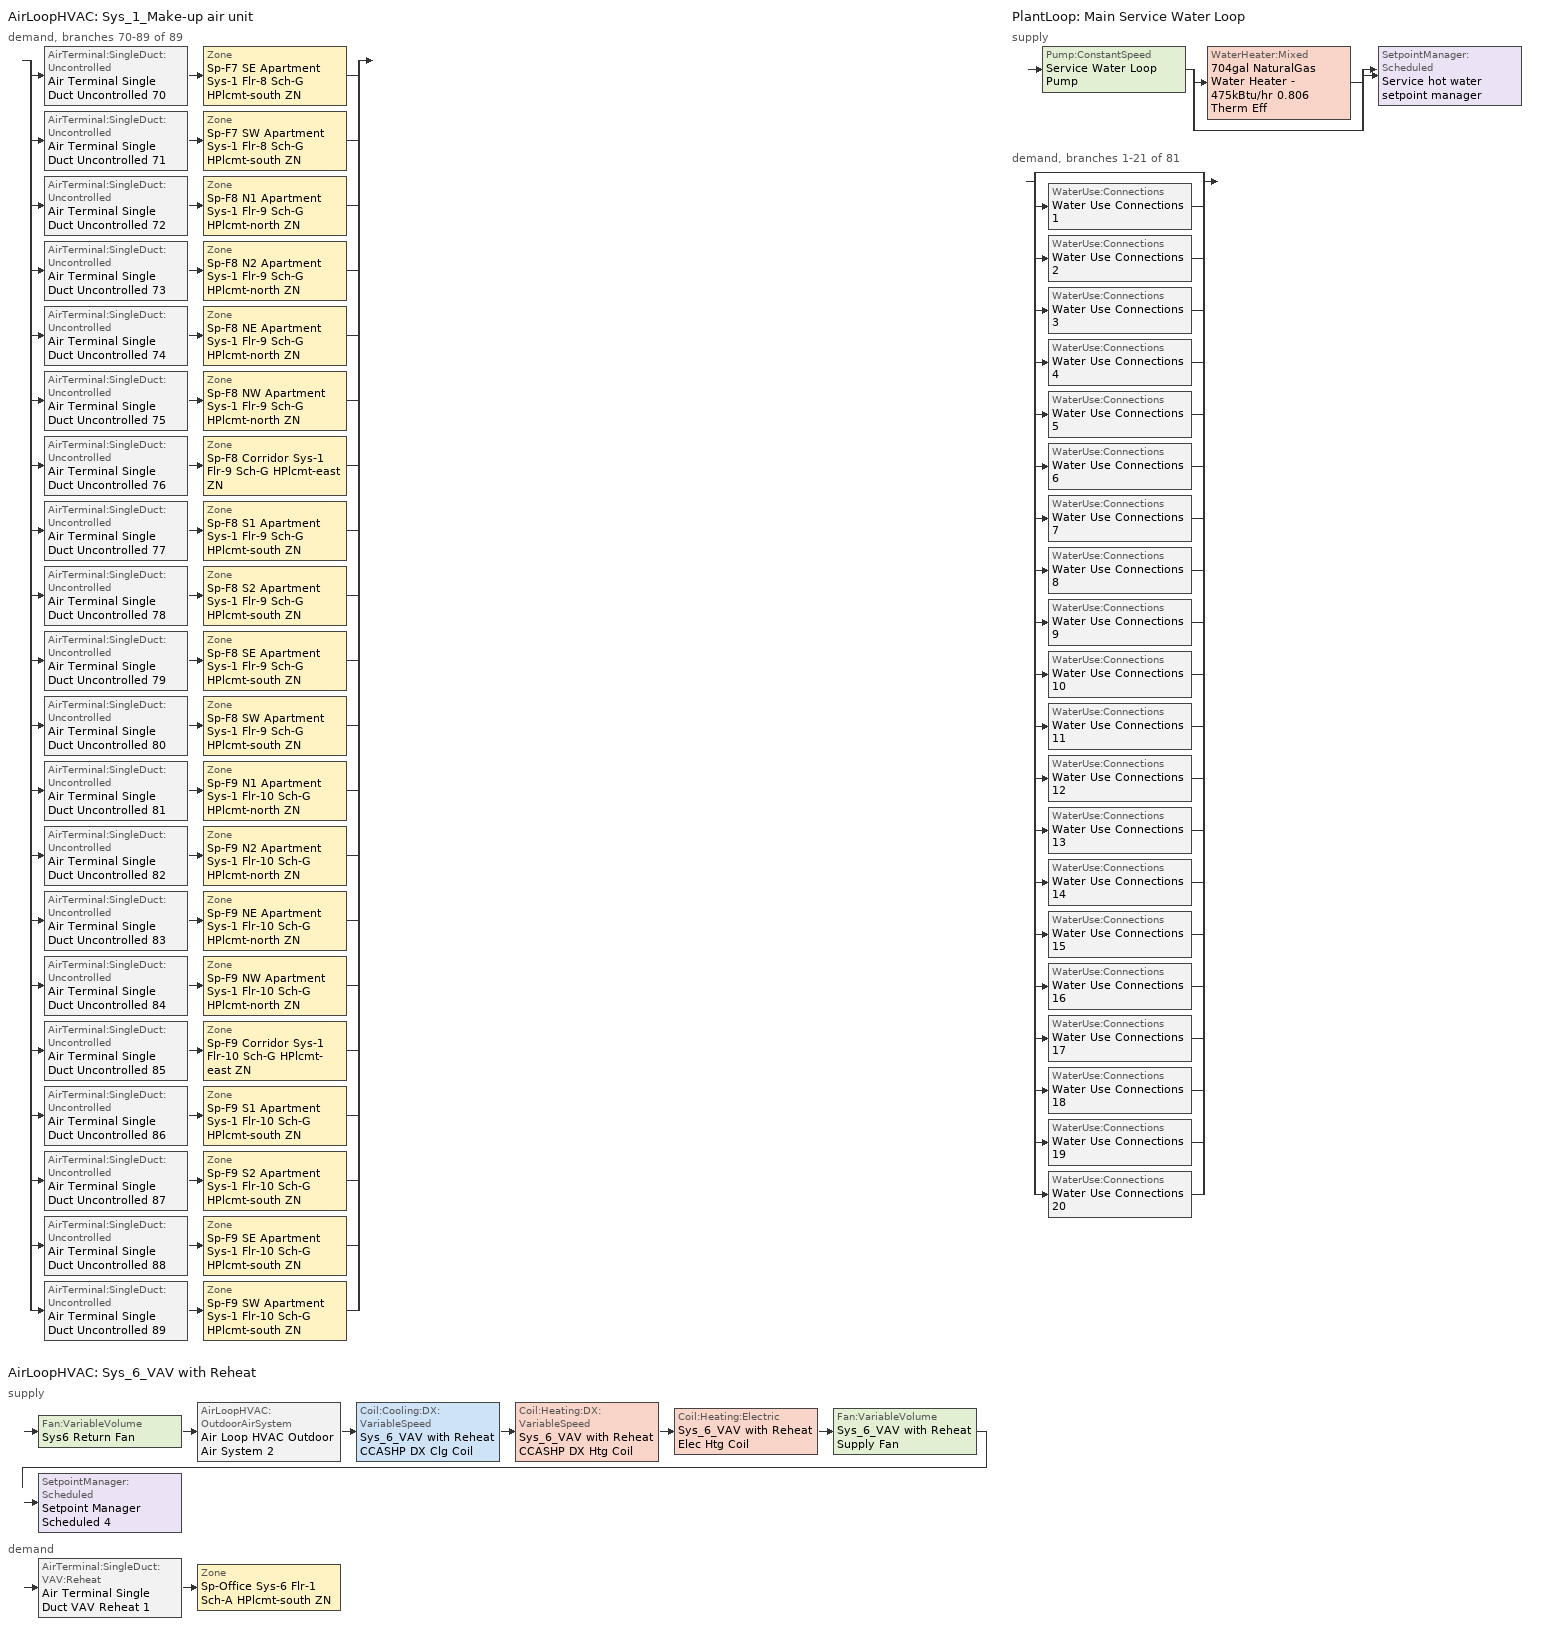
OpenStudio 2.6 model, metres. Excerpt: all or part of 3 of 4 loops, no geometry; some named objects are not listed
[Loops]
AirLoopHVAC 'Sys_1_Make-up air unit'
 demand, branches 70-89 of 89: split
  | AirTerminal:SingleDuct:Uncontrolled 'Air Terminal Single Duct Uncontrolled 70' > Zone 'Sp-F7 SE Apartment Sys-1 Flr-8 Sch-G HPlcmt-south ZN'
  | AirTerminal:SingleDuct:Uncontrolled 'Air Terminal Single Duct Uncontrolled 71' > Zone 'Sp-F7 SW Apartment Sys-1 Flr-8 Sch-G HPlcmt-south ZN'
  | AirTerminal:SingleDuct:Uncontrolled 'Air Terminal Single Duct Uncontrolled 72' > Zone 'Sp-F8 N1 Apartment Sys-1 Flr-9 Sch-G HPlcmt-north ZN'
  | AirTerminal:SingleDuct:Uncontrolled 'Air Terminal Single Duct Uncontrolled 73' > Zone 'Sp-F8 N2 Apartment Sys-1 Flr-9 Sch-G HPlcmt-north ZN'
  | AirTerminal:SingleDuct:Uncontrolled 'Air Terminal Single Duct Uncontrolled 74' > Zone 'Sp-F8 NE Apartment Sys-1 Flr-9 Sch-G HPlcmt-north ZN'
  | AirTerminal:SingleDuct:Uncontrolled 'Air Terminal Single Duct Uncontrolled 75' > Zone 'Sp-F8 NW Apartment Sys-1 Flr-9 Sch-G HPlcmt-north ZN'
  | AirTerminal:SingleDuct:Uncontrolled 'Air Terminal Single Duct Uncontrolled 76' > Zone 'Sp-F8 Corridor Sys-1 Flr-9 Sch-G HPlcmt-east ZN'
  | AirTerminal:SingleDuct:Uncontrolled 'Air Terminal Single Duct Uncontrolled 77' > Zone 'Sp-F8 S1 Apartment Sys-1 Flr-9 Sch-G HPlcmt-south ZN'
  | AirTerminal:SingleDuct:Uncontrolled 'Air Terminal Single Duct Uncontrolled 78' > Zone 'Sp-F8 S2 Apartment Sys-1 Flr-9 Sch-G HPlcmt-south ZN'
  | AirTerminal:SingleDuct:Uncontrolled 'Air Terminal Single Duct Uncontrolled 79' > Zone 'Sp-F8 SE Apartment Sys-1 Flr-9 Sch-G HPlcmt-south ZN'
  | AirTerminal:SingleDuct:Uncontrolled 'Air Terminal Single Duct Uncontrolled 80' > Zone 'Sp-F8 SW Apartment Sys-1 Flr-9 Sch-G HPlcmt-south ZN'
  | AirTerminal:SingleDuct:Uncontrolled 'Air Terminal Single Duct Uncontrolled 81' > Zone 'Sp-F9 N1 Apartment Sys-1 Flr-10 Sch-G HPlcmt-north ZN'
  | AirTerminal:SingleDuct:Uncontrolled 'Air Terminal Single Duct Uncontrolled 82' > Zone 'Sp-F9 N2 Apartment Sys-1 Flr-10 Sch-G HPlcmt-north ZN'
  | AirTerminal:SingleDuct:Uncontrolled 'Air Terminal Single Duct Uncontrolled 83' > Zone 'Sp-F9 NE Apartment Sys-1 Flr-10 Sch-G HPlcmt-north ZN'
  | AirTerminal:SingleDuct:Uncontrolled 'Air Terminal Single Duct Uncontrolled 84' > Zone 'Sp-F9 NW Apartment Sys-1 Flr-10 Sch-G HPlcmt-north ZN'
  | AirTerminal:SingleDuct:Uncontrolled 'Air Terminal Single Duct Uncontrolled 85' > Zone 'Sp-F9 Corridor Sys-1 Flr-10 Sch-G HPlcmt-east ZN'
  | AirTerminal:SingleDuct:Uncontrolled 'Air Terminal Single Duct Uncontrolled 86' > Zone 'Sp-F9 S1 Apartment Sys-1 Flr-10 Sch-G HPlcmt-south ZN'
  | AirTerminal:SingleDuct:Uncontrolled 'Air Terminal Single Duct Uncontrolled 87' > Zone 'Sp-F9 S2 Apartment Sys-1 Flr-10 Sch-G HPlcmt-south ZN'
  | AirTerminal:SingleDuct:Uncontrolled 'Air Terminal Single Duct Uncontrolled 88' > Zone 'Sp-F9 SE Apartment Sys-1 Flr-10 Sch-G HPlcmt-south ZN'
  | AirTerminal:SingleDuct:Uncontrolled 'Air Terminal Single Duct Uncontrolled 89' > Zone 'Sp-F9 SW Apartment Sys-1 Flr-10 Sch-G HPlcmt-south ZN'
AirLoopHVAC 'Sys_6_VAV with Reheat'
 supply: Fan:VariableVolume 'Sys6 Return Fan' > AirLoopHVAC:OutdoorAirSystem 'Air Loop HVAC Outdoor Air System 2' > Coil:Cooling:DX:VariableSpeed 'Sys_6_VAV with Reheat CCASHP DX Clg Coil' > Coil:Heating:DX:VariableSpeed 'Sys_6_VAV with Reheat CCASHP DX Htg Coil' > Coil:Heating:Electric 'Sys_6_VAV with Reheat Elec Htg Coil' > Fan:VariableVolume 'Sys_6_VAV with Reheat Supply Fan' > SetpointManager:Scheduled 'Setpoint Manager Scheduled 4'
 demand: AirTerminal:SingleDuct:VAV:Reheat 'Air Terminal Single Duct VAV Reheat 1' > Zone 'Sp-Office Sys-6 Flr-1 Sch-A HPlcmt-south ZN'
PlantLoop 'Main Service Water Loop'
 supply: Pump:ConstantSpeed 'Service Water Loop Pump' > split
  | WaterHeater:Mixed '704gal NaturalGas Water Heater - 475kBtu/hr 0.806 Therm Eff'
  | bypass
  join > SetpointManager:Scheduled 'Service hot water setpoint manager'
 demand, branches 1-21 of 81: split
  | bypass
  | WaterUse:Connections 'Water Use Connections 1'
  | WaterUse:Connections 'Water Use Connections 2'
  | WaterUse:Connections 'Water Use Connections 3'
  | WaterUse:Connections 'Water Use Connections 4'
  | WaterUse:Connections 'Water Use Connections 5'
  | WaterUse:Connections 'Water Use Connections 6'
  | WaterUse:Connections 'Water Use Connections 7'
  | WaterUse:Connections 'Water Use Connections 8'
  | WaterUse:Connections 'Water Use Connections 9'
  | WaterUse:Connections 'Water Use Connections 10'
  | WaterUse:Connections 'Water Use Connections 11'
  | WaterUse:Connections 'Water Use Connections 12'
  | WaterUse:Connections 'Water Use Connections 13'
  | WaterUse:Connections 'Water Use Connections 14'
  | WaterUse:Connections 'Water Use Connections 15'
  | WaterUse:Connections 'Water Use Connections 16'
  | WaterUse:Connections 'Water Use Connections 17'
  | WaterUse:Connections 'Water Use Connections 18'
  | WaterUse:Connections 'Water Use Connections 19'
  | WaterUse:Connections 'Water Use Connections 20'
[Sizing:Zone] Zone Cooling Design Supply Air Temperature Input Method=SupplyAirTemperature; Zone Cooling Design Supply Air Temperature {C}=13; Zone Cooling Design Supply Air Temperature Difference {deltaC}=11.11; Zone Heating Design Supply Air Temperature Input Method=SupplyAirTemperature; Zone Heating Design Supply Air Temperature {C}=43; Zone Heating Design Supply Air Temperature Difference {deltaC}=11.11; Zone Cooling Design Supply Air Humidity Ratio {kg-H2O/kg-air}=0.0085; Zone Heating Design Supply Air Humidity Ratio {kg-H2O/kg-air}=0.008; Zone Heating Sizing Factor=1.3; Zone Cooling Sizing Factor=1.1; Cooling Design Air Flow Method=DesignDay; Heating Design Air Flow Method=DesignDay; Account for Dedicated Outdoor Air System=No; Dedicated Outdoor Air System Control Strategy=NeutralSupplyAir; Dedicated Outdoor Air Low Setpoint Temperature for Design {C}=autosize; Dedicated Outdoor Air High Setpoint Temperature for Design {C}=autosize
Sp-F7 SE Apartment Sys-1 Flr-8 Sch-G HPlcmt-south ZN; Sp-F7 SW Apartment Sys-1 Flr-8 Sch-G HPlcmt-south ZN; Sp-F8 N1 Apartment Sys-1 Flr-9 Sch-G HPlcmt-north ZN; Sp-F8 N2 Apartment Sys-1 Flr-9 Sch-G HPlcmt-north ZN; Sp-F8 NE Apartment Sys-1 Flr-9 Sch-G HPlcmt-north ZN; Sp-F8 NW Apartment Sys-1 Flr-9 Sch-G HPlcmt-north ZN; Sp-F8 Corridor Sys-1 Flr-9 Sch-G HPlcmt-east ZN; Sp-F8 S1 Apartment Sys-1 Flr-9 Sch-G HPlcmt-south ZN; Sp-F8 S2 Apartment Sys-1 Flr-9 Sch-G HPlcmt-south ZN; Sp-F8 SE Apartment Sys-1 Flr-9 Sch-G HPlcmt-south ZN; Sp-F8 SW Apartment Sys-1 Flr-9 Sch-G HPlcmt-south ZN; Sp-F9 N1 Apartment Sys-1 Flr-10 Sch-G HPlcmt-north ZN; Sp-F9 N2 Apartment Sys-1 Flr-10 Sch-G HPlcmt-north ZN; Sp-F9 NE Apartment Sys-1 Flr-10 Sch-G HPlcmt-north ZN; Sp-F9 NW Apartment Sys-1 Flr-10 Sch-G HPlcmt-north ZN; Sp-F9 Corridor Sys-1 Flr-10 Sch-G HPlcmt-east ZN; Sp-F9 S1 Apartment Sys-1 Flr-10 Sch-G HPlcmt-south ZN; Sp-F9 S2 Apartment Sys-1 Flr-10 Sch-G HPlcmt-south ZN; Sp-F9 SE Apartment Sys-1 Flr-10 Sch-G HPlcmt-south ZN; Sp-F9 SW Apartment Sys-1 Flr-10 Sch-G HPlcmt-south ZN; Sp-Office Sys-6 Flr-1 Sch-A HPlcmt-south ZN
[Zone equipment]
Sp-F7 SE Apartment Sys-1 Flr-8 Sch-G HPlcmt-south ZN: Sp-F7 SE Apartment Sys-1 Flr-8 Sch-G HPlcmt-south ZN PTAC, Air Terminal Single Duct Uncontrolled 70, Sp-F7 SE Apartment Sys-1 Flr-8 Sch-G HPlcmt-south ZN Elec Baseboard
Sp-F7 SW Apartment Sys-1 Flr-8 Sch-G HPlcmt-south ZN: Sp-F7 SW Apartment Sys-1 Flr-8 Sch-G HPlcmt-south ZN PTAC, Air Terminal Single Duct Uncontrolled 71, Sp-F7 SW Apartment Sys-1 Flr-8 Sch-G HPlcmt-south ZN Elec Baseboard
Sp-F8 N1 Apartment Sys-1 Flr-9 Sch-G HPlcmt-north ZN: Sp-F8 N1 Apartment Sys-1 Flr-9 Sch-G HPlcmt-north ZN PTAC, Air Terminal Single Duct Uncontrolled 72, Sp-F8 N1 Apartment Sys-1 Flr-9 Sch-G HPlcmt-north ZN Elec Baseboard
Sp-F8 N2 Apartment Sys-1 Flr-9 Sch-G HPlcmt-north ZN: Sp-F8 N2 Apartment Sys-1 Flr-9 Sch-G HPlcmt-north ZN PTAC, Air Terminal Single Duct Uncontrolled 73, Sp-F8 N2 Apartment Sys-1 Flr-9 Sch-G HPlcmt-north ZN Elec Baseboard
Sp-F8 NE Apartment Sys-1 Flr-9 Sch-G HPlcmt-north ZN: Sp-F8 NE Apartment Sys-1 Flr-9 Sch-G HPlcmt-north ZN PTAC, Air Terminal Single Duct Uncontrolled 74, Sp-F8 NE Apartment Sys-1 Flr-9 Sch-G HPlcmt-north ZN Elec Baseboard
Sp-F8 NW Apartment Sys-1 Flr-9 Sch-G HPlcmt-north ZN: Sp-F8 NW Apartment Sys-1 Flr-9 Sch-G HPlcmt-north ZN PTAC, Air Terminal Single Duct Uncontrolled 75, Sp-F8 NW Apartment Sys-1 Flr-9 Sch-G HPlcmt-north ZN Elec Baseboard
Sp-F8 Corridor Sys-1 Flr-9 Sch-G HPlcmt-east ZN: Sp-F8 Corridor Sys-1 Flr-9 Sch-G HPlcmt-east ZN PTAC, Air Terminal Single Duct Uncontrolled 76, Sp-F8 Corridor Sys-1 Flr-9 Sch-G HPlcmt-east ZN Elec Baseboard
Sp-F8 S1 Apartment Sys-1 Flr-9 Sch-G HPlcmt-south ZN: Sp-F8 S1 Apartment Sys-1 Flr-9 Sch-G HPlcmt-south ZN PTAC, Air Terminal Single Duct Uncontrolled 77, Sp-F8 S1 Apartment Sys-1 Flr-9 Sch-G HPlcmt-south ZN Elec Baseboard
Sp-F8 S2 Apartment Sys-1 Flr-9 Sch-G HPlcmt-south ZN: Sp-F8 S2 Apartment Sys-1 Flr-9 Sch-G HPlcmt-south ZN PTAC, Air Terminal Single Duct Uncontrolled 78, Sp-F8 S2 Apartment Sys-1 Flr-9 Sch-G HPlcmt-south ZN Elec Baseboard
Sp-F8 SE Apartment Sys-1 Flr-9 Sch-G HPlcmt-south ZN: Sp-F8 SE Apartment Sys-1 Flr-9 Sch-G HPlcmt-south ZN PTAC, Air Terminal Single Duct Uncontrolled 79, Sp-F8 SE Apartment Sys-1 Flr-9 Sch-G HPlcmt-south ZN Elec Baseboard
Sp-F8 SW Apartment Sys-1 Flr-9 Sch-G HPlcmt-south ZN: Sp-F8 SW Apartment Sys-1 Flr-9 Sch-G HPlcmt-south ZN PTAC, Air Terminal Single Duct Uncontrolled 80, Sp-F8 SW Apartment Sys-1 Flr-9 Sch-G HPlcmt-south ZN Elec Baseboard
Sp-F9 N1 Apartment Sys-1 Flr-10 Sch-G HPlcmt-north ZN: Sp-F9 N1 Apartment Sys-1 Flr-10 Sch-G HPlcmt-north ZN PTAC, Air Terminal Single Duct Uncontrolled 81, Sp-F9 N1 Apartment Sys-1 Flr-10 Sch-G HPlcmt-north ZN Elec Baseboard
Sp-F9 N2 Apartment Sys-1 Flr-10 Sch-G HPlcmt-north ZN: Sp-F9 N2 Apartment Sys-1 Flr-10 Sch-G HPlcmt-north ZN PTAC, Air Terminal Single Duct Uncontrolled 82, Sp-F9 N2 Apartment Sys-1 Flr-10 Sch-G HPlcmt-north ZN Elec Baseboard
Sp-F9 NE Apartment Sys-1 Flr-10 Sch-G HPlcmt-north ZN: Sp-F9 NE Apartment Sys-1 Flr-10 Sch-G HPlcmt-north ZN PTAC, Air Terminal Single Duct Uncontrolled 83, Sp-F9 NE Apartment Sys-1 Flr-10 Sch-G HPlcmt-north ZN Elec Baseboard
Sp-F9 NW Apartment Sys-1 Flr-10 Sch-G HPlcmt-north ZN: Sp-F9 NW Apartment Sys-1 Flr-10 Sch-G HPlcmt-north ZN PTAC, Air Terminal Single Duct Uncontrolled 84, Sp-F9 NW Apartment Sys-1 Flr-10 Sch-G HPlcmt-north ZN Elec Baseboard
Sp-F9 Corridor Sys-1 Flr-10 Sch-G HPlcmt-east ZN: Sp-F9 Corridor Sys-1 Flr-10 Sch-G HPlcmt-east ZN PTAC, Air Terminal Single Duct Uncontrolled 85, Sp-F9 Corridor Sys-1 Flr-10 Sch-G HPlcmt-east ZN Elec Baseboard
Sp-F9 S1 Apartment Sys-1 Flr-10 Sch-G HPlcmt-south ZN: Sp-F9 S1 Apartment Sys-1 Flr-10 Sch-G HPlcmt-south ZN PTAC, Air Terminal Single Duct Uncontrolled 86, Sp-F9 S1 Apartment Sys-1 Flr-10 Sch-G HPlcmt-south ZN Elec Baseboard
Sp-F9 S2 Apartment Sys-1 Flr-10 Sch-G HPlcmt-south ZN: Sp-F9 S2 Apartment Sys-1 Flr-10 Sch-G HPlcmt-south ZN PTAC, Air Terminal Single Duct Uncontrolled 87, Sp-F9 S2 Apartment Sys-1 Flr-10 Sch-G HPlcmt-south ZN Elec Baseboard
Sp-F9 SE Apartment Sys-1 Flr-10 Sch-G HPlcmt-south ZN: Sp-F9 SE Apartment Sys-1 Flr-10 Sch-G HPlcmt-south ZN PTAC, Air Terminal Single Duct Uncontrolled 88, Sp-F9 SE Apartment Sys-1 Flr-10 Sch-G HPlcmt-south ZN Elec Baseboard
Sp-F9 SW Apartment Sys-1 Flr-10 Sch-G HPlcmt-south ZN: Sp-F9 SW Apartment Sys-1 Flr-10 Sch-G HPlcmt-south ZN PTAC, Air Terminal Single Duct Uncontrolled 89, Sp-F9 SW Apartment Sys-1 Flr-10 Sch-G HPlcmt-south ZN Elec Baseboard
Sp-Office Sys-6 Flr-1 Sch-A HPlcmt-south ZN: Air Terminal Single Duct VAV Reheat 1, Sp-Office Sys-6 Flr-1 Sch-A HPlcmt-south ZN Elec Baseboard
[PlantLoop]
Main Service Water Loop: Glycol Concentration=0; Maximum Loop Temperature {C}=60; Minimum Loop Temperature {C}=10; Plant Loop Volume {m3}=Autocalculate; Load Distribution Scheme=Optimal
[Sizing:Plant]
Main Service Water Loop: Loop Type=Heating; Design Loop Exit Temperature {C}=60; Loop Design Temperature Difference {deltaC}=5; Sizing Option=NonCoincident; Zone Timesteps in Averaging Window=1; Coincident Sizing Factor Mode=None
[AirLoopHVAC]
Sys_6_VAV with Reheat: Availability Schedule=Sys_6_VAV with Reheat Occ Sch; Design Supply Air Flow Rate {m3/s}=AutoSize
[Sizing:System]
Sys_6_VAV with Reheat: Type of Load to Size On=Sensible; Design Outdoor Air Flow Rate {m3/s}=Autosize; Minimum System Air Flow Ratio=0.3; Preheat Design Temperature {C}=7; Preheat Design Humidity Ratio {kg-H2O/kg-Air}=0.008; Precool Design Temperature {C}=12.8; Precool Design Humidity Ratio {kg-H2O/kg-Air}=0.008; Central Cooling Design Supply Air Temperature {C}=13; Central Heating Design Supply Air Temperature {C}=13.1; Sizing Option=NonCoincident; 100% Outdoor Air in Cooling=No; 100% Outdoor Air in Heating=No; Central Cooling Design Supply Air Humidity Ratio {kg-H2O/kg-Air}=0.0085; Central Heating Design Supply Air Humidity Ratio {kg-H2O/kg-Air}=0.008; Cooling Design Air Flow Method=DesignDay; Cooling Design Air Flow Rate {m3/s}=0; Heating Design Air Flow Method=DesignDay; Heating Design Air Flow Rate {m3/s}=0; System Outdoor Air Method=ZoneSum; Zone Maximum Outdoor Air Fraction=1; Cooling Supply Air Flow Rate Per Floor Area {m3/s-m2}=0.00996765; Cooling Fraction of Autosized Cooling Supply Air Flow Rate=1; Cooling Supply Air Flow Rate Per Unit Cooling Capacity {m3/s-W}=3.94755e-05; Heating Supply Air Flow Rate Per Floor Area {m3/s-m2}=0.00996765; Heating Fraction of Autosized Heating Supply Air Flow Rate=1; Heating Fraction of Autosized Cooling Supply Air Flow Rate=1; Heating Supply Air Flow Rate Per Unit Heating Capacity {m3/s-W}=3.15882e-05; Cooling Design Capacity Method=CoolingDesignCapacity; Cooling Design Capacity {W}=autosize; Cooling Design Capacity Per Floor Area {W/m2}=234.7; Fraction of Autosized Cooling Design Capacity=1; Heating Design Capacity Method=HeatingDesignCapacity; Heating Design Capacity {W}=autosize; Heating Design Capacity Per Floor Area {W/m2}=157; Fraction of Autosized Heating Design Capacity=1; Central Cooling Capacity Control Method=OnOff
[Controller:OutdoorAir]
Controller Outdoor Air 2: Minimum Outdoor Air Flow Rate {m3/s}=autosize; Maximum Outdoor Air Flow Rate {m3/s}=Autosize; Economizer Control Type=NoEconomizer; Economizer Control Action Type=ModulateFlow; Economizer Maximum Limit Dry-Bulb Temperature {C}=28; Economizer Maximum Limit Enthalpy {J/kg}=64000; Economizer Minimum Limit Dry-Bulb Temperature {C}=-100; Lockout Type=NoLockout; Minimum Limit Type=FixedMinimum; Minimum Outdoor Air Schedule=Sys_6_VAV with Reheat Occ Sch; Controller Mechanical Ventilation=Controller Mechanical Ventilation 2; High Humidity Control=No; Heat Recovery Bypass Control Type=BypassWhenOAFlowGreaterThanMinimum
[Controller:MechanicalVentilation]
Controller Mechanical Ventilation 2: Availability Schedule=Always On Discrete; System Outdoor Air Method=ZoneSum
[AirLoopHVAC:OutdoorAirSystem]
Air Loop HVAC Outdoor Air System 2: Controller=Controller Outdoor Air 2
[SetpointManager:Scheduled] Control Variable=Temperature
Name | Schedule
Setpoint Manager Scheduled 4 | Supply Air Temp
Service hot water setpoint manager | Service Water Loop Temp - 140F
[Coil:Heating:Electric]
Name | Availability Schedule
Coil Heating Electric 70; Coil Heating Electric 71; Coil Heating Electric 72; Coil Heating Electric 73; Coil Heating Electric 74; Coil Heating Electric 75; Coil Heating Electric 76; Coil Heating Electric 77; Coil Heating Electric 78; Coil Heating Electric 79; Coil Heating Electric 80; Coil Heating Electric 81; Coil Heating Electric 82; Coil Heating Electric 83; Coil Heating Electric 84; Coil Heating Electric 85; Coil Heating Electric 86; Coil Heating Electric 87; Coil Heating Electric 88; Coil Heating Electric 89 | ON_OFF_ALWAYS_OFF
Sys_6_VAV with Reheat Elec Htg Coil; Coil Heating Electric 90 | Always On Discrete
[Coil:Cooling:DX:SingleSpeed] Availability Schedule=Always On Discrete; Rated Total Cooling Capacity {W}=autosize; Rated Sensible Heat Ratio=autosize; Rated Air Flow Rate {m3/s}=autosize; Rated Evaporator Fan Power Per Volume Flow Rate {W/(m3/s)}=773.3; Total Cooling Capacity Function of Temperature Curve=DXCOOL-NECB2011-REF-CAPFT; Total Cooling Capacity Function of Flow Fraction Curve=DXCOOL-NECB2011-REF-CAPFFLOW; Energy Input Ratio Function of Temperature Curve=DXCOOL-NECB2011-REF-COOLEIRFT; Energy Input Ratio Function of Flow Fraction Curve=DXCOOL-NECB2011-REF-COOLEIRFFLOW; Part Load Fraction Correlation Curve=DXCOOL-NECB2011-REF-COOLPLFFPLR; Condenser Type=AirCooled; Evaporative Condenser Effectiveness=0; Evaporative Condenser Air Flow Rate {m3/s}=Autosize; Evaporative Condenser Pump Rated Power Consumption {W}=Autosize; Crankcase Heater Capacity {W}=0; Maximum Outdoor Dry-Bulb Temperature for Crankcase Heater Operation {C}=0; Basin Heater Capacity {W/K}=0; Basin Heater Setpoint Temperature {C}=10
Name | Rated COP {W/W}
Coil Cooling DX Single Speed 71 12kBtu/hr 10.0EER | 3.38391
Coil Cooling DX Single Speed 72 14kBtu/hr 9.5EER | 3.21327
Coil Cooling DX Single Speed 73 7kBtu/hr 11.0EER | 3.7267
Coil Cooling DX Single Speed 74 6kBtu/hr 11.0EER | 3.72658
Coil Cooling DX Single Speed 75 12kBtu/hr 10.0EER | 3.40575
Coil Cooling DX Single Speed 76 13kBtu/hr 9.8EER | 3.32036
Coil Cooling DX Single Speed 77 7kBtu/hr 11.0EER | 3.72704
Coil Cooling DX Single Speed 78 8kBtu/hr 10.7EER | 3.63365
Coil Cooling DX Single Speed 79 8kBtu/hr 10.7EER | 3.62738
Coil Cooling DX Single Speed 80 12kBtu/hr 10.0EER | 3.38463
Coil Cooling DX Single Speed 81 14kBtu/hr 9.5EER | 3.21069
Coil Cooling DX Single Speed 82 7kBtu/hr 11.0EER | 3.72703
Coil Cooling DX Single Speed 83 7kBtu/hr 11.0EER | 3.7269
Coil Cooling DX Single Speed 84 12kBtu/hr 10.0EER | 3.4052
Coil Cooling DX Single Speed 85 13kBtu/hr 9.7EER | 3.27571
Coil Cooling DX Single Speed 86 7kBtu/hr 10.9EER | 3.69699
Coil Cooling DX Single Speed 87 9kBtu/hr 10.7EER | 3.60829
Coil Cooling DX Single Speed 88 9kBtu/hr 10.6EER | 3.60144
Coil Cooling DX Single Speed 89 12kBtu/hr 9.9EER | 3.37215
Coil Cooling DX Single Speed 90 15kBtu/hr 9.3EER | 3.16486
[Fan:ConstantVolume] Availability Schedule=Always On Discrete; Fan Efficiency=0.39975; Pressure Rise {Pa}=640; Maximum Flow Rate {m3/s}=AutoSize; Motor Efficiency=0.615
Fan Constant Volume 71; Fan Constant Volume 72; Fan Constant Volume 73; Fan Constant Volume 74; Fan Constant Volume 75; Fan Constant Volume 76; Fan Constant Volume 77; Fan Constant Volume 78; Fan Constant Volume 79; Fan Constant Volume 80; Fan Constant Volume 81; Fan Constant Volume 82; Fan Constant Volume 83; Fan Constant Volume 84; Fan Constant Volume 85; Fan Constant Volume 86; Fan Constant Volume 87; Fan Constant Volume 88; Fan Constant Volume 89; Fan Constant Volume 90
[ZoneHVAC:PackagedTerminalAirConditioner] Availability Schedule=Always On Discrete; Supply Air Flow Rate During Cooling Operation {m3/s}=Autosize; Supply Air Flow Rate During Heating Operation {m3/s}=Autosize; Supply Air Flow Rate When No Cooling or Heating is Needed {m3/s}=Autosize; Outdoor Air Flow Rate During Cooling Operation {m3/s}=1e-05; Outdoor Air Flow Rate During Heating Operation {m3/s}=1e-05; Outdoor Air Flow Rate When No Cooling or Heating is Needed {m3/s}=1e-05; Fan Placement=DrawThrough
Name | Supply Air Fan | Heating Coil | Cooling Coil
Sp-F7 SE Apartment Sys-1 Flr-8 Sch-G HPlcmt-south ZN PTAC | Fan Constant Volume 71 | Coil Heating Electric 70 | Coil Cooling DX Single Speed 71 12kBtu/hr 10.0EER
Sp-F7 SW Apartment Sys-1 Flr-8 Sch-G HPlcmt-south ZN PTAC | Fan Constant Volume 72 | Coil Heating Electric 71 | Coil Cooling DX Single Speed 72 14kBtu/hr 9.5EER
Sp-F8 N1 Apartment Sys-1 Flr-9 Sch-G HPlcmt-north ZN PTAC | Fan Constant Volume 73 | Coil Heating Electric 72 | Coil Cooling DX Single Speed 73 7kBtu/hr 11.0EER
Sp-F8 N2 Apartment Sys-1 Flr-9 Sch-G HPlcmt-north ZN PTAC | Fan Constant Volume 74 | Coil Heating Electric 73 | Coil Cooling DX Single Speed 74 6kBtu/hr 11.0EER
Sp-F8 NE Apartment Sys-1 Flr-9 Sch-G HPlcmt-north ZN PTAC | Fan Constant Volume 75 | Coil Heating Electric 74 | Coil Cooling DX Single Speed 75 12kBtu/hr 10.0EER
Sp-F8 NW Apartment Sys-1 Flr-9 Sch-G HPlcmt-north ZN PTAC | Fan Constant Volume 76 | Coil Heating Electric 75 | Coil Cooling DX Single Speed 76 13kBtu/hr 9.8EER
Sp-F8 Corridor Sys-1 Flr-9 Sch-G HPlcmt-east ZN PTAC | Fan Constant Volume 77 | Coil Heating Electric 76 | Coil Cooling DX Single Speed 77 7kBtu/hr 11.0EER
Sp-F8 S1 Apartment Sys-1 Flr-9 Sch-G HPlcmt-south ZN PTAC | Fan Constant Volume 78 | Coil Heating Electric 77 | Coil Cooling DX Single Speed 78 8kBtu/hr 10.7EER
Sp-F8 S2 Apartment Sys-1 Flr-9 Sch-G HPlcmt-south ZN PTAC | Fan Constant Volume 79 | Coil Heating Electric 78 | Coil Cooling DX Single Speed 79 8kBtu/hr 10.7EER
Sp-F8 SE Apartment Sys-1 Flr-9 Sch-G HPlcmt-south ZN PTAC | Fan Constant Volume 80 | Coil Heating Electric 79 | Coil Cooling DX Single Speed 80 12kBtu/hr 10.0EER
Sp-F8 SW Apartment Sys-1 Flr-9 Sch-G HPlcmt-south ZN PTAC | Fan Constant Volume 81 | Coil Heating Electric 80 | Coil Cooling DX Single Speed 81 14kBtu/hr 9.5EER
Sp-F9 N1 Apartment Sys-1 Flr-10 Sch-G HPlcmt-north ZN PTAC | Fan Constant Volume 82 | Coil Heating Electric 81 | Coil Cooling DX Single Speed 82 7kBtu/hr 11.0EER
Sp-F9 N2 Apartment Sys-1 Flr-10 Sch-G HPlcmt-north ZN PTAC | Fan Constant Volume 83 | Coil Heating Electric 82 | Coil Cooling DX Single Speed 83 7kBtu/hr 11.0EER
Sp-F9 NE Apartment Sys-1 Flr-10 Sch-G HPlcmt-north ZN PTAC | Fan Constant Volume 84 | Coil Heating Electric 83 | Coil Cooling DX Single Speed 84 12kBtu/hr 10.0EER
Sp-F9 NW Apartment Sys-1 Flr-10 Sch-G HPlcmt-north ZN PTAC | Fan Constant Volume 85 | Coil Heating Electric 84 | Coil Cooling DX Single Speed 85 13kBtu/hr 9.7EER
Sp-F9 Corridor Sys-1 Flr-10 Sch-G HPlcmt-east ZN PTAC | Fan Constant Volume 86 | Coil Heating Electric 85 | Coil Cooling DX Single Speed 86 7kBtu/hr 10.9EER
Sp-F9 S1 Apartment Sys-1 Flr-10 Sch-G HPlcmt-south ZN PTAC | Fan Constant Volume 87 | Coil Heating Electric 86 | Coil Cooling DX Single Speed 87 9kBtu/hr 10.7EER
Sp-F9 S2 Apartment Sys-1 Flr-10 Sch-G HPlcmt-south ZN PTAC | Fan Constant Volume 88 | Coil Heating Electric 87 | Coil Cooling DX Single Speed 88 9kBtu/hr 10.6EER
Sp-F9 SE Apartment Sys-1 Flr-10 Sch-G HPlcmt-south ZN PTAC | Fan Constant Volume 89 | Coil Heating Electric 88 | Coil Cooling DX Single Speed 89 12kBtu/hr 9.9EER
Sp-F9 SW Apartment Sys-1 Flr-10 Sch-G HPlcmt-south ZN PTAC | Fan Constant Volume 90 | Coil Heating Electric 89 | Coil Cooling DX Single Speed 90 15kBtu/hr 9.3EER
[AirTerminal:SingleDuct:Uncontrolled] Availability Schedule=Always On Discrete; Maximum Air Flow Rate {m3/s}=AutoSize
Air Terminal Single Duct Uncontrolled 70; Air Terminal Single Duct Uncontrolled 71; Air Terminal Single Duct Uncontrolled 72; Air Terminal Single Duct Uncontrolled 73; Air Terminal Single Duct Uncontrolled 74; Air Terminal Single Duct Uncontrolled 75; Air Terminal Single Duct Uncontrolled 76; Air Terminal Single Duct Uncontrolled 77; Air Terminal Single Duct Uncontrolled 78; Air Terminal Single Duct Uncontrolled 79; Air Terminal Single Duct Uncontrolled 80; Air Terminal Single Duct Uncontrolled 81; Air Terminal Single Duct Uncontrolled 82; Air Terminal Single Duct Uncontrolled 83; Air Terminal Single Duct Uncontrolled 84; Air Terminal Single Duct Uncontrolled 85; Air Terminal Single Duct Uncontrolled 86; Air Terminal Single Duct Uncontrolled 87; Air Terminal Single Duct Uncontrolled 88; Air Terminal Single Duct Uncontrolled 89
[Fan:VariableVolume] Availability Schedule=Always On Discrete; Maximum Flow Rate {m3/s}=Autosize; Fan Power Minimum Flow Rate Input Method=Fraction; Fan Power Minimum Flow Fraction=0.68; Fan Power Minimum Air Flow Rate {m3/s}=0; Motor In Airstream Fraction=1; Fan Power Coefficient 1=-2.4176; Fan Power Coefficient 2=9.5874; Fan Power Coefficient 3=-11.559; Fan Power Coefficient 4=5.4009; Fan Power Coefficient 5=0
Name | Fan Efficiency | Pressure Rise {Pa} | Motor Efficiency
Sys6 Return Fan | 0.299975 | 250 | 0.4615
Sys_6_VAV with Reheat Supply Fan | 0.549965 | 1000 | 0.8461
[AirTerminal:SingleDuct:VAV:Reheat]
Air Terminal Single Duct VAV Reheat 1: Availability Schedule=Always On Discrete; Maximum Air Flow Rate {m3/s}=AutoSize; Zone Minimum Air Flow Input Method=Constant; Constant Minimum Air Flow Fraction=0.3; Fixed Minimum Air Flow Rate {m3/s}=0.176497; Reheat Coil=Coil Heating Electric 90; Maximum Hot Water or Steam Flow Rate {m3/s}=AutoSize; Minimum Hot Water or Steam Flow Rate {m3/s}=0; Convergence Tolerance=0.001; Damper Heating Action=Normal; Maximum Flow per Zone Floor Area During Reheat {m3/s-m2}=AutoSize; Maximum Flow Fraction During Reheat=AutoSize; Maximum Reheat Air Temperature {C}=43; Control For Outdoor Air=No
[Pump:ConstantSpeed]
Service Water Loop Pump: Rated Flow Rate {m3/s}=autosize; Rated Pump Head {Pa}=580546; Rated Power Consumption {W}=autosize; Motor Efficiency=0.855; Fraction of Motor Inefficiencies to Fluid Stream=0; Pump Control Type=Intermittent; Design Power Sizing Method=PowerPerFlowPerPressure; Design Electric Power per Unit Flow Rate {W/(m3/s)}=348701.1; Design Shaft Power per Unit Flow Rate per Unit Head {W-s/m3-Pa}=1.28205
[WaterHeater:Mixed]
704gal NaturalGas Water Heater - 475kBtu/hr 0.806 Therm Eff: Tank Volume {m3}=2.66678; Setpoint Temperature Schedule=Service Water Loop Temp - 140F; Deadband Temperature Difference {deltaC}=2; Maximum Temperature Limit {C}=82.2222; Heater Control Type=Cycle; Heater Maximum Capacity {W}=139339; Heater Fuel Type=NaturalGas; Heater Thermal Efficiency=0.805913; Part Load Factor Curve=SWH-EFFFPLR-NECB2011; Off Cycle Parasitic Fuel Consumption Rate {W}=20; Off Cycle Parasitic Fuel Type=NaturalGas; Off Cycle Parasitic Heat Fraction to Tank=0.8; On Cycle Parasitic Fuel Type=NaturalGas; On Cycle Parasitic Heat Fraction to Tank=0; Ambient Temperature Indicator=Schedule; Ambient Temperature Schedule=Water Heater Ambient Temp Schedule - 70F; Off Cycle Loss Coefficient to Ambient Temperature {W/K}=21.1852; On Cycle Loss Coefficient to Ambient Temperature {W/K}=21.1852; Use Side Effectiveness=1; Source Side Effectiveness=1; Use Side Design Flow Rate {m3/s}=autosize; Source Side Design Flow Rate {m3/s}=autosize; Indirect Water Heating Recovery Time {hr}=1.5; Source Side Flow Control Mode=IndirectHeatPrimarySetpoint
[WaterUse:Connections]
Name | Water Use Equipment Name 1
Water Use Connections 1 | F2 n1 apartment Service Water Use 0.15gal/min
Water Use Connections 2 | F2 n2 apartment Service Water Use 0.15gal/min
Water Use Connections 3 | F2 ne apartment Service Water Use 0.15gal/min
Water Use Connections 4 | F2 nw apartment Service Water Use 0.15gal/min
Water Use Connections 5 | F2 s1 apartment Service Water Use 0.15gal/min
Water Use Connections 6 | F2 s2 apartment Service Water Use 0.15gal/min
Water Use Connections 7 | F2 se apartment Service Water Use 0.15gal/min
Water Use Connections 8 | F2 sw apartment Service Water Use 0.15gal/min
Water Use Connections 9 | F3 n1 apartment Service Water Use 0.15gal/min
Water Use Connections 10 | F3 n2 apartment Service Water Use 0.15gal/min
Water Use Connections 11 | F3 ne apartment Service Water Use 0.15gal/min
Water Use Connections 12 | F3 nw apartment Service Water Use 0.15gal/min
Water Use Connections 13 | F3 s1 apartment Service Water Use 0.15gal/min
Water Use Connections 14 | F3 s2 apartment Service Water Use 0.15gal/min
Water Use Connections 15 | F3 se apartment Service Water Use 0.15gal/min
Water Use Connections 16 | F3 sw apartment Service Water Use 0.15gal/min
Water Use Connections 17 | F4 n1 apartment Service Water Use 0.15gal/min
Water Use Connections 18 | F4 n2 apartment Service Water Use 0.15gal/min
Water Use Connections 19 | F4 ne apartment Service Water Use 0.15gal/min
Water Use Connections 20 | F4 nw apartment Service Water Use 0.15gal/min
[WaterUse:Equipment:Definition] Peak Flow Rate {m3/s}=9.37419e-06
Name | Target Temperature Schedule | Sensible Fraction Schedule | Latent Fraction Schedule
F2 n1 apartment Service Water Use Def 0.15gal/min | Schedule Ruleset 5 | Schedule Ruleset 3 | Schedule Ruleset 4
F2 n2 apartment Service Water Use Def 0.15gal/min | Schedule Ruleset 8 | Schedule Ruleset 6 | Schedule Ruleset 7
F2 ne apartment Service Water Use Def 0.15gal/min | Schedule Ruleset 11 | Schedule Ruleset 9 | Schedule Ruleset 10
F2 nw apartment Service Water Use Def 0.15gal/min | Schedule Ruleset 14 | Schedule Ruleset 12 | Schedule Ruleset 13
F2 s1 apartment Service Water Use Def 0.15gal/min | Schedule Ruleset 17 | Schedule Ruleset 15 | Schedule Ruleset 16
F2 s2 apartment Service Water Use Def 0.15gal/min | Schedule Ruleset 20 | Schedule Ruleset 18 | Schedule Ruleset 19
F2 se apartment Service Water Use Def 0.15gal/min | Schedule Ruleset 23 | Schedule Ruleset 21 | Schedule Ruleset 22
F2 sw apartment Service Water Use Def 0.15gal/min | Schedule Ruleset 26 | Schedule Ruleset 24 | Schedule Ruleset 25
F3 n1 apartment Service Water Use Def 0.15gal/min | Schedule Ruleset 29 | Schedule Ruleset 27 | Schedule Ruleset 28
F3 n2 apartment Service Water Use Def 0.15gal/min | Schedule Ruleset 32 | Schedule Ruleset 30 | Schedule Ruleset 31
F3 ne apartment Service Water Use Def 0.15gal/min | Schedule Ruleset 35 | Schedule Ruleset 33 | Schedule Ruleset 34
F3 nw apartment Service Water Use Def 0.15gal/min | Schedule Ruleset 38 | Schedule Ruleset 36 | Schedule Ruleset 37
F3 s1 apartment Service Water Use Def 0.15gal/min | Schedule Ruleset 41 | Schedule Ruleset 39 | Schedule Ruleset 40
F3 s2 apartment Service Water Use Def 0.15gal/min | Schedule Ruleset 44 | Schedule Ruleset 42 | Schedule Ruleset 43
F3 se apartment Service Water Use Def 0.15gal/min | Schedule Ruleset 47 | Schedule Ruleset 45 | Schedule Ruleset 46
F3 sw apartment Service Water Use Def 0.15gal/min | Schedule Ruleset 50 | Schedule Ruleset 48 | Schedule Ruleset 49
F4 n1 apartment Service Water Use Def 0.15gal/min | Schedule Ruleset 53 | Schedule Ruleset 51 | Schedule Ruleset 52
F4 n2 apartment Service Water Use Def 0.15gal/min | Schedule Ruleset 56 | Schedule Ruleset 54 | Schedule Ruleset 55
F4 ne apartment Service Water Use Def 0.15gal/min | Schedule Ruleset 59 | Schedule Ruleset 57 | Schedule Ruleset 58
F4 nw apartment Service Water Use Def 0.15gal/min | Schedule Ruleset 62 | Schedule Ruleset 60 | Schedule Ruleset 61
[WaterUse:Equipment] Flow Rate Fraction Schedule=NECB-G-Service Water Heating
Name | Water Use Equipment Definition | Space
F2 n1 apartment Service Water Use 0.15gal/min | F2 n1 apartment Service Water Use Def 0.15gal/min | F2 N1 Apartment
F2 n2 apartment Service Water Use 0.15gal/min | F2 n2 apartment Service Water Use Def 0.15gal/min | F2 N2 Apartment
F2 ne apartment Service Water Use 0.15gal/min | F2 ne apartment Service Water Use Def 0.15gal/min | F2 NE Apartment
F2 nw apartment Service Water Use 0.15gal/min | F2 nw apartment Service Water Use Def 0.15gal/min | F2 NW Apartment
F2 s1 apartment Service Water Use 0.15gal/min | F2 s1 apartment Service Water Use Def 0.15gal/min | F2 S1 Apartment
F2 s2 apartment Service Water Use 0.15gal/min | F2 s2 apartment Service Water Use Def 0.15gal/min | F2 S2 Apartment
F2 se apartment Service Water Use 0.15gal/min | F2 se apartment Service Water Use Def 0.15gal/min | F2 SE Apartment
F2 sw apartment Service Water Use 0.15gal/min | F2 sw apartment Service Water Use Def 0.15gal/min | F2 SW Apartment
F3 n1 apartment Service Water Use 0.15gal/min | F3 n1 apartment Service Water Use Def 0.15gal/min | F3 N1 Apartment
F3 n2 apartment Service Water Use 0.15gal/min | F3 n2 apartment Service Water Use Def 0.15gal/min | F3 N2 Apartment
F3 ne apartment Service Water Use 0.15gal/min | F3 ne apartment Service Water Use Def 0.15gal/min | F3 NE Apartment
F3 nw apartment Service Water Use 0.15gal/min | F3 nw apartment Service Water Use Def 0.15gal/min | F3 NW Apartment
F3 s1 apartment Service Water Use 0.15gal/min | F3 s1 apartment Service Water Use Def 0.15gal/min | F3 S1 Apartment
F3 s2 apartment Service Water Use 0.15gal/min | F3 s2 apartment Service Water Use Def 0.15gal/min | F3 S2 Apartment
F3 se apartment Service Water Use 0.15gal/min | F3 se apartment Service Water Use Def 0.15gal/min | F3 SE Apartment
F3 sw apartment Service Water Use 0.15gal/min | F3 sw apartment Service Water Use Def 0.15gal/min | F3 SW Apartment
F4 n1 apartment Service Water Use 0.15gal/min | F4 n1 apartment Service Water Use Def 0.15gal/min | F4 N1 Apartment
F4 n2 apartment Service Water Use 0.15gal/min | F4 n2 apartment Service Water Use Def 0.15gal/min | F4 N2 Apartment
F4 ne apartment Service Water Use 0.15gal/min | F4 ne apartment Service Water Use Def 0.15gal/min | F4 NE Apartment
F4 nw apartment Service Water Use 0.15gal/min | F4 nw apartment Service Water Use Def 0.15gal/min | F4 NW Apartment
[Coil:Cooling:DX:VariableSpeed]
Sys_6_VAV with Reheat CCASHP DX Clg Coil: Nominal Speed Level=1; Gross Rated Total Cooling Capacity At Selected Nominal Speed Level {W}=5376.21; Rated Air Flow Rate At Selected Nominal Speed Level {m3/s}=autosize; Nominal Time for Condensate to Begin Leaving the Coil {s}=0; Initial Moisture Evaporation Rate Divided by Steady-State AC Latent Capacity=0; Energy Part Load Fraction Curve=Mitsubishi Hyper Heating VRF CPLFFPLR curve; Condenser Type=AirCooled; Evaporative Condenser Pump Rated Power Consumption {W}=0; Crankcase Heater Capacity {W}=1e-06; Maximum Outdoor Dry-Bulb Temperature for Crankcase Heater Operation {C}=10; Basin Heater Capacity {W/K}=1e-06; Basin Heater Setpoint Temperature {C}=2
[Coil:Heating:DX:VariableSpeed]
Sys_6_VAV with Reheat CCASHP DX Htg Coil: Nominal Speed Level=1; Rated Heating Capacity At Selected Nominal Speed Level {W}=5376.21; Rated Air Flow Rate At Selected Nominal Speed Level {m3/s}=autosize; Energy Part Load Fraction Curve=Mitsubishi Hyper Heating VRF HPLFFPLR curve; Minimum Outdoor Dry-Bulb Temperature for Compressor Operation {C}=-20; Maximum Outdoor Dry-Bulb Temperature for Defrost Operation {C}=5; Crankcase Heater Capacity {W}=1e-06; Maximum Outdoor Dry-Bulb Temperature for Crankcase Heater Operation {C}=10; Defrost Strategy=resistive; Defrost Control=timed; Defrost Time Period Fraction=0; Resistive Defrost Heater Capacity {W}=1e-06
[ZoneHVAC:Baseboard:Convective:Electric] Availability Schedule=Always On Discrete; Efficiency=1
Name | Nominal Capacity {W}
Sp-Office Sys-6 Flr-1 Sch-A HPlcmt-south ZN Elec Baseboard | 2996.79
Sp-F7 SE Apartment Sys-1 Flr-8 Sch-G HPlcmt-south ZN Elec Baseboard | 2933.8
Sp-F7 SW Apartment Sys-1 Flr-8 Sch-G HPlcmt-south ZN Elec Baseboard | 2952.16
Sp-F8 N1 Apartment Sys-1 Flr-9 Sch-G HPlcmt-north ZN Elec Baseboard | 1923.66
Sp-F8 N2 Apartment Sys-1 Flr-9 Sch-G HPlcmt-north ZN Elec Baseboard | 1922.8
Sp-F8 NE Apartment Sys-1 Flr-9 Sch-G HPlcmt-north ZN Elec Baseboard | 3015.24
Sp-F8 NW Apartment Sys-1 Flr-9 Sch-G HPlcmt-north ZN Elec Baseboard | 3033.66
Sp-F8 Corridor Sys-1 Flr-9 Sch-G HPlcmt-east ZN Elec Baseboard | 2033.34
Sp-F8 S1 Apartment Sys-1 Flr-9 Sch-G HPlcmt-south ZN Elec Baseboard | 1888.34
Sp-F8 S2 Apartment Sys-1 Flr-9 Sch-G HPlcmt-south ZN Elec Baseboard | 1887.47
Sp-F8 SE Apartment Sys-1 Flr-9 Sch-G HPlcmt-south ZN Elec Baseboard | 2986
Sp-F8 SW Apartment Sys-1 Flr-9 Sch-G HPlcmt-south ZN Elec Baseboard | 3004.6
Sp-F9 N1 Apartment Sys-1 Flr-10 Sch-G HPlcmt-north ZN Elec Baseboard | 2175.76
Sp-F9 N2 Apartment Sys-1 Flr-10 Sch-G HPlcmt-north ZN Elec Baseboard | 2174.92
Sp-F9 NE Apartment Sys-1 Flr-10 Sch-G HPlcmt-north ZN Elec Baseboard | 3246.04
Sp-F9 NW Apartment Sys-1 Flr-10 Sch-G HPlcmt-north ZN Elec Baseboard | 3264.63
Sp-F9 Corridor Sys-1 Flr-10 Sch-G HPlcmt-east ZN Elec Baseboard | 2371.67
Sp-F9 S1 Apartment Sys-1 Flr-10 Sch-G HPlcmt-south ZN Elec Baseboard | 2141.79
Sp-F9 S2 Apartment Sys-1 Flr-10 Sch-G HPlcmt-south ZN Elec Baseboard | 2140.94
Sp-F9 SE Apartment Sys-1 Flr-10 Sch-G HPlcmt-south ZN Elec Baseboard | 3216.7
Sp-F9 SW Apartment Sys-1 Flr-10 Sch-G HPlcmt-south ZN Elec Baseboard | 3235.42
[Schedule:Ruleset]
ON_OFF_ALWAYS_OFF: Default Day Schedule=Schedule Day 3
Supply Air Temp: Default Day Schedule=Supply Air Temp Default
Service Water Loop Temp - 140F: Default Day Schedule=Service Water Loop Temp - 140F Default
Water Heater Ambient Temp Schedule - 70F: Default Day Schedule=Water Heater Ambient Temp Schedule - 70F Default
Schedule Ruleset 3: Default Day Schedule=Schedule Day 8
Schedule Ruleset 4: Default Day Schedule=Schedule Day 9
Schedule Ruleset 5: Default Day Schedule=Schedule Day 10
NECB-G-Service Water Heating: Default Day Schedule=NECB-G-Service Water Heating Default
Schedule Ruleset 6: Default Day Schedule=Schedule Day 11
Schedule Ruleset 7: Default Day Schedule=Schedule Day 12
Schedule Ruleset 8: Default Day Schedule=Schedule Day 13
Schedule Ruleset 9: Default Day Schedule=Schedule Day 14
Schedule Ruleset 10: Default Day Schedule=Schedule Day 15
Schedule Ruleset 11: Default Day Schedule=Schedule Day 16
Schedule Ruleset 12: Default Day Schedule=Schedule Day 17
Schedule Ruleset 13: Default Day Schedule=Schedule Day 18
Schedule Ruleset 14: Default Day Schedule=Schedule Day 19
Schedule Ruleset 15: Default Day Schedule=Schedule Day 20
Schedule Ruleset 16: Default Day Schedule=Schedule Day 21
Schedule Ruleset 17: Default Day Schedule=Schedule Day 22
Schedule Ruleset 18: Default Day Schedule=Schedule Day 23
Schedule Ruleset 19: Default Day Schedule=Schedule Day 24
Schedule Ruleset 20: Default Day Schedule=Schedule Day 25
Schedule Ruleset 21: Default Day Schedule=Schedule Day 26
Schedule Ruleset 22: Default Day Schedule=Schedule Day 27
Schedule Ruleset 23: Default Day Schedule=Schedule Day 28
Schedule Ruleset 24: Default Day Schedule=Schedule Day 29
Schedule Ruleset 25: Default Day Schedule=Schedule Day 30
Schedule Ruleset 26: Default Day Schedule=Schedule Day 31
Schedule Ruleset 27: Default Day Schedule=Schedule Day 32
Schedule Ruleset 28: Default Day Schedule=Schedule Day 33
Schedule Ruleset 29: Default Day Schedule=Schedule Day 34
Schedule Ruleset 30: Default Day Schedule=Schedule Day 35
Schedule Ruleset 31: Default Day Schedule=Schedule Day 36
Schedule Ruleset 32: Default Day Schedule=Schedule Day 37
Schedule Ruleset 33: Default Day Schedule=Schedule Day 38
Schedule Ruleset 34: Default Day Schedule=Schedule Day 39
Schedule Ruleset 35: Default Day Schedule=Schedule Day 40
Schedule Ruleset 36: Default Day Schedule=Schedule Day 41
Schedule Ruleset 37: Default Day Schedule=Schedule Day 42
Schedule Ruleset 38: Default Day Schedule=Schedule Day 43
Schedule Ruleset 39: Default Day Schedule=Schedule Day 44
Schedule Ruleset 40: Default Day Schedule=Schedule Day 45
Schedule Ruleset 41: Default Day Schedule=Schedule Day 46
Schedule Ruleset 42: Default Day Schedule=Schedule Day 47
Schedule Ruleset 43: Default Day Schedule=Schedule Day 48
Schedule Ruleset 44: Default Day Schedule=Schedule Day 49
Schedule Ruleset 45: Default Day Schedule=Schedule Day 50
Schedule Ruleset 46: Default Day Schedule=Schedule Day 51
Schedule Ruleset 47: Default Day Schedule=Schedule Day 52
Schedule Ruleset 48: Default Day Schedule=Schedule Day 53
Schedule Ruleset 49: Default Day Schedule=Schedule Day 54
Schedule Ruleset 50: Default Day Schedule=Schedule Day 55
Schedule Ruleset 51: Default Day Schedule=Schedule Day 56
Schedule Ruleset 52: Default Day Schedule=Schedule Day 57
Schedule Ruleset 53: Default Day Schedule=Schedule Day 58
Schedule Ruleset 54: Default Day Schedule=Schedule Day 59
Schedule Ruleset 55: Default Day Schedule=Schedule Day 60
Schedule Ruleset 56: Default Day Schedule=Schedule Day 61
Schedule Ruleset 57: Default Day Schedule=Schedule Day 62
Schedule Ruleset 58: Default Day Schedule=Schedule Day 63
Schedule Ruleset 59: Default Day Schedule=Schedule Day 64
Schedule Ruleset 60: Default Day Schedule=Schedule Day 65
Schedule Ruleset 61: Default Day Schedule=Schedule Day 66
Schedule Ruleset 62: Default Day Schedule=Schedule Day 67
Sys_6_VAV with Reheat Occ Sch: Default Day Schedule=Sys_6_VAV with Reheat Occ Sch Default; Summer Design Day Schedule=Sys_6_VAV with Reheat Occ Sch Summer Design Day; Winter Design Day Schedule=Sys_6_VAV with Reheat Occ Sch Winter Design Day
[Schedule:Day]
Schedule Day 3; wkdON_OFF_ALWAYS_OFF 1; satON_OFF_ALWAYS_OFF 1; sunON_OFF_ALWAYS_OFF 1: 1, 0, 0, 2, 0, 0, 3, 0, 0, 4, 0, 0, 5, 0, 0, 6, 0, 0, 7, 0, 0, 8, 0, 0, 9, 0, 0, 10, 0, 0, 11, 0, 0, 12, 0, 0, 13, 0, 0, 14, 0, 0, 15, 0, 0, 16, 0, 0, 17, 0, 0, 18, 0, 0, 19, 0, 0, 20, 0, 0, 21, 0, 0, 22, 0, 0, 23, 0, 0, 24, 0, 0
Supply Air Temp Default: 24, 0, 13
Service Water Loop Temp - 140F Default; Schedule Day 10; Schedule Day 13; Schedule Day 16; Schedule Day 19; Schedule Day 22; Schedule Day 25; Schedule Day 28; Schedule Day 31; Schedule Day 34; Schedule Day 37; Schedule Day 40; Schedule Day 43; Schedule Day 46; Schedule Day 49; Schedule Day 52; Schedule Day 55; Schedule Day 58; Schedule Day 61; Schedule Day 64; Schedule Day 67: 24, 0, 60
Water Heater Ambient Temp Schedule - 70F Default: 24, 0, 21.1111
Schedule Day 8; Schedule Day 11; Schedule Day 14; Schedule Day 17; Schedule Day 20; Schedule Day 23; Schedule Day 26; Schedule Day 29; Schedule Day 32; Schedule Day 35; Schedule Day 38; Schedule Day 41; Schedule Day 44; Schedule Day 47; Schedule Day 50; Schedule Day 53; Schedule Day 56; Schedule Day 59; Schedule Day 62; Schedule Day 65: 24, 0, 0.2
Schedule Day 9; Schedule Day 12; Schedule Day 15; Schedule Day 18; Schedule Day 21; Schedule Day 24; Schedule Day 27; Schedule Day 30; Schedule Day 33; Schedule Day 36; Schedule Day 39; Schedule Day 42; Schedule Day 45; Schedule Day 48; Schedule Day 51; Schedule Day 54; Schedule Day 57; Schedule Day 60; Schedule Day 63; Schedule Day 66: 24, 0, 0.05
NECB-G-Service Water Heating Default; NECB-G-Service Water Heating Default|Wkdy Day: 1, 0, 0.1, 6, 0, 0.05, 7, 0, 0.2, 8, 0, 0.8, 9, 0, 0.7, 10, 0, 0.5, 11, 0, 0.4, 14, 0, 0.2, 15, 0, 0.3, 17, 0, 0.5, 19, 0, 0.7, 21, 0, 0.4, 23, 0, 0.2, 24, 0, 0.1
NECB-G-Service Water Heating Sat Day: 1, 0, 0.1, 7, 0, 0.05, 8, 0, 0.2, 11, 0, 0.5, 15, 0, 0.3, 16, 0, 0.7, 17, 0, 0.9, 19, 0, 0.7, 20, 0, 0.6, 21, 0, 0.5, 22, 0, 0.4, 23, 0, 0.3, 24, 0, 0.2
NECB-G-Service Water Heating Sun|Hol Day: 1, 0, 0.1, 8, 0, 0.05, 9, 0, 0.2, 11, 0, 0.3, 13, 0, 0.2, 14, 0, 0.3, 15, 0, 0.4, 16, 0, 0.5, 17, 0, 0.6, 18, 0, 0.7, 19, 0, 0.4, 20, 0, 0.3, 24, 0, 0.2
Sys_6_VAV with Reheat Occ Sch Default; Sys_6_VAV with Reheat Occ Sch Winter Design Day; Sys_6_VAV with Reheat Occ Sch Summer Design Day: 24, 0, 1
Sys_6_VAV with Reheat Occ Sch Monday; Sys_6_VAV with Reheat Occ Sch Tuesday; Sys_6_VAV with Reheat Occ Sch Wednesday; Sys_6_VAV with Reheat Occ Sch Thursday; Sys_6_VAV with Reheat Occ Sch Friday: 8, 0, 0, 19, 0, 1, 24, 0, 0
Sys_6_VAV with Reheat Occ Sch Saturday; Sys_6_VAV with Reheat Occ Sch Sunday: 24, 0, 0
[Schedule:Rule] Date Specification Type=DateRange; Start Month=1; Start Day=1; End Month=12
Name | Schedule Ruleset | Rule Order | Day Schedule | Apply Sunday | Apply Monday | Apply Tuesday | Apply Wednesday | Apply Thursday | Apply Friday | Apply Saturday | End Day
wkdON_OFF_ALWAYS_OFF rule | ON_OFF_ALWAYS_OFF | 2 | wkdON_OFF_ALWAYS_OFF 1 | No | Yes | Yes | Yes | Yes | Yes | No | 31
satON_OFF_ALWAYS_OFFrule | ON_OFF_ALWAYS_OFF | 1 | satON_OFF_ALWAYS_OFF 1 | No | No | No | No | No | No | Yes | 31
sunON_OFF_ALWAYS_OFFrule | ON_OFF_ALWAYS_OFF | 0 | sunON_OFF_ALWAYS_OFF 1 | Yes | No | No | No | No | No | No | 31
Schedule Rule 32 | NECB-G-Service Water Heating | 2 | NECB-G-Service Water Heating Default|Wkdy Day |  | Yes | Yes | Yes | Yes | Yes |  | 31
Schedule Rule 33 | NECB-G-Service Water Heating | 1 | NECB-G-Service Water Heating Sat Day |  |  |  |  |  |  | Yes | 31
Schedule Rule 34 | NECB-G-Service Water Heating | 0 | NECB-G-Service Water Heating Sun|Hol Day | Yes |  |  |  |  |  |  | 31
Sys_6_VAV with Reheat Occ Sch Monday Rule | Sys_6_VAV with Reheat Occ Sch | 6 | Sys_6_VAV with Reheat Occ Sch Monday |  | Yes |  |  |  |  |  | 25
Sys_6_VAV with Reheat Occ Sch Tuesday Rule | Sys_6_VAV with Reheat Occ Sch | 5 | Sys_6_VAV with Reheat Occ Sch Tuesday |  |  | Yes |  |  |  |  | 26
Sys_6_VAV with Reheat Occ Sch Wednesday Rule | Sys_6_VAV with Reheat Occ Sch | 4 | Sys_6_VAV with Reheat Occ Sch Wednesday |  |  |  | Yes |  |  |  | 27
Sys_6_VAV with Reheat Occ Sch Thursday Rule | Sys_6_VAV with Reheat Occ Sch | 3 | Sys_6_VAV with Reheat Occ Sch Thursday |  |  |  |  | Yes |  |  | 28
Sys_6_VAV with Reheat Occ Sch Friday Rule | Sys_6_VAV with Reheat Occ Sch | 2 | Sys_6_VAV with Reheat Occ Sch Friday |  |  |  |  |  | Yes |  | 29
Sys_6_VAV with Reheat Occ Sch Saturday Rule | Sys_6_VAV with Reheat Occ Sch | 1 | Sys_6_VAV with Reheat Occ Sch Saturday |  |  |  |  |  |  | Yes | 30
Sys_6_VAV with Reheat Occ Sch Sunday Rule | Sys_6_VAV with Reheat Occ Sch | 0 | Sys_6_VAV with Reheat Occ Sch Sunday | Yes |  |  |  |  |  |  | 31
[Schedule:Constant]
Always On Discrete: Value=1
[Curve:Biquadratic] Minimum Value of x=13; Maximum Value of x=24; Minimum Value of y=24; Maximum Value of y=46
Name | Coefficient1 Constant | Coefficient2 x | Coefficient3 x**2 | Coefficient4 y | Coefficient5 y**2 | Coefficient6 x*y
DXCOOL-NECB2011-REF-CAPFT | 0.867905 | 0.0142459 | 0.00055436 | -0.0075575 | 3.3e-05 | -0.0001918
DXCOOL-NECB2011-REF-COOLEIRFT | 0.116936 | 0.0284933 | -0.0004112 | 0.0214108 | 0.00016103 | -0.0006791
[Curve:Quadratic] Coefficient1 Constant=1; Coefficient2 x=0; Coefficient3 x**2=0; Minimum Value of x=0; Maximum Value of x=1
DXCOOL-NECB2011-REF-CAPFFLOW; DXCOOL-NECB2011-REF-COOLEIRFFLOW
[Curve:Cubic] Maximum Value of x=1
Name | Coefficient1 Constant | Coefficient2 x | Coefficient3 x**2 | Coefficient4 x**3 | Minimum Value of x
DXCOOL-NECB2011-REF-COOLPLFFPLR | 0.0277 | 4.9151 | -8.184 | 4.2702 | 0.7
SWH-EFFFPLR-NECB2011 | 0.7576 | 1.0071 | -1.4443 | 0.6844 | 0
[Table:MultiVariableLookup]
Mitsubishi Hyper Heating VRF CPLFFPLR curve: LinearInterpolationOfTable, 2, cubic, SingleLineIndependentVariableWithMatrix, 1, 0, 1, Dimensionless, Dimensionless, 1, 0.1, 0.865, 0.2, 0.88, 0.3, 0.895, 0.4, 0.91, 0.5, 1.154, 0.6, 1.144, 0.7, 1.119, 0.8, 1.087, 0.9, 1.052, 1, 1.015
Mitsubishi Hyper Heating VRF HPLFFPLR curve: LinearInterpolationOfTable, 2, cubic, SingleLineIndependentVariableWithMatrix, 1, 0, 1, Dimensionless, Dimensionless, 1, 0.1, 0.865, 0.2, 0.88, 0.3, 0.895, 0.4, 0.91, 0.5, 0.856226, 0.6, 0.918821, 0.7, 0.958967, 0.8, 0.983081, 0.9, 0.996186, 1, 1.00203
